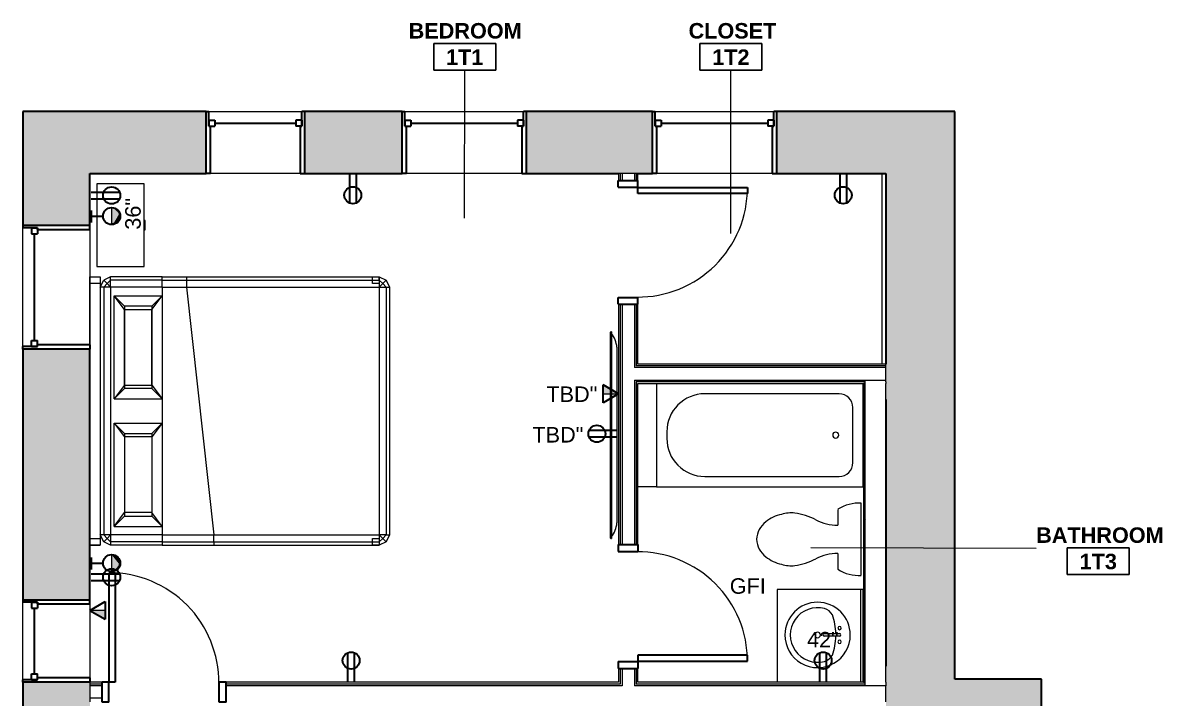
# Model space of a CAD drawing. Header units: inches. Extents: x -4688 to 1542, y -3558 to 978.
# Drawn here: x 1211.2 to 1542.1, y 699.5 to 895.7 of the extents above; entities that cross this region are included whole.
import ezdxf

# ---------------------------------------------------------------- set-up
doc = ezdxf.new("R2010")
doc.units = ezdxf.units.IN
doc.header["$MEASUREMENT"] = 0
for name, color, linetype, lineweight in [('A-ANNO-NOTE', 131, 'Continuous', 40), ('A-AREA-IDEN', 2, 'Continuous', 9), ('A-DETL', 90, 'Continuous', 9), ('A-DOOR', 31, 'Continuous', 18), ('A-DOOR-FRAM', 31, 'Continuous', 30), ('A-FLOR', 192, 'Continuous', 18), ('A-GLAZ', 151, 'Continuous', 18), ('A-WALL', 113, 'Continuous', 18), ('A-WALL-PATT', 111, 'Continuous', 18), ('G-ANNO-TEXT', 231, 'Continuous', 9), ('G-IMPT', 8, 'Continuous', 9), ('I-FURN', 30, 'Continuous', 9), ('I-WALL', 2, 'Continuous', 18), ('P-SANR-FIXT', 6, 'Continuous', 9), ('Q-CASE', 31, 'Continuous', 9), ('Q-SPCQ', 91, 'Continuous', 9)]:
    doc.layers.add(name, color=color, linetype=linetype, lineweight=lineweight)
doc.styles.add('Swis721 Lt BT', font='swissl.ttf', dxfattribs={"height": 4.5})
doc.styles.add('Swis721 Lt BT_B', font='', dxfattribs={"height": 4.5})
doc.styles.get('Swis721 Lt BT_B').set_extended_font_data('Swis721 Lt BT', bold=True)

# ---------------------------------------------------------------- blocks, each defined once
blk = doc.blocks.new('Double Hung - 36_ x 48_-4891240-1st Floor Power _ Signal')
at = {"layer": 'A-GLAZ', "color": 8, "lineweight": 30}
for p, q in [((-18, 9.75), (-17.25, 9.75)), ((-17.25, 5.5), (-17.25, 9.75)), ((-17.25, 7.25), (-17.25, 5.5)), ((-17.25, 7.25), (-15.5, 7.25)), ((-15.5, 7.25), (-15.5, 5.5)), ((15.5, 7.25), (15.5, 5.5)), ((17.25, 7.25), (15.5, 7.25)), ((17.25, 5.5), (17.25, 9.75)), ((18, 9.75), (17.25, 9.75)), ((17.25, 7.25), (17.25, 5.5)), ((-17.25, 5.5), (-15.5, 5.5)), ((-17.25, 5.5), (-16.75, 5.5)), ((-16.75, -9.75), (-16.75, 5.5)), ((-15.5, 6.375), (15.5, 6.375)), ((17.25, 5.5), (15.5, 5.5)), ((16.75, 5.5), (17.25, 5.5)), ((16.75, 5.5), (16.75, -9.75)), ((-16.75, -9.75), (-18, -9.75)), ((16.75, -9.75), (18, -9.75))]:
    blk.add_line(p, q, dxfattribs=at)
blk = doc.blocks.new('Double Hung - side window 2_ 4 1_2_-5269531-1st Floor Power _ Signal')
at = {"layer": 'A-GLAZ', "color": 8, "lineweight": 30}
for p, q in [((-14.25, 9), (-13.5, 9)), ((-13.5, 4.75), (-13.5, 9)), ((13.5, 4.75), (13.5, 9)), ((14.25, 9), (13.5, 9)), ((-13.5, 6.5), (-13.5, 4.75)), ((-13.5, 6.5), (-11.75, 6.5)), ((-13.5, 4.75), (-11.75, 4.75)), ((-13.5, 4.75), (-13, 4.75)), ((-13, -9), (-13, 4.75)), ((-11.75, 6.5), (-11.75, 4.75)), ((-11.75, 5.625), (11.75, 5.625)), ((11.75, 6.5), (11.75, 4.75)), ((13.5, 6.5), (11.75, 6.5)), ((13.5, 4.75), (11.75, 4.75)), ((13, 4.75), (13.5, 4.75)), ((13, 4.75), (13, -9)), ((13.5, 6.5), (13.5, 4.75)), ((-13, -9), (-14.25, -9)), ((13, -9), (14.25, -9))]:
    blk.add_line(p, q, dxfattribs=at)
blk = doc.blocks.new('Double Hung - side window 3_ x 5_ 6_-5269458-1st Floor Power _ Signal')
at = {"layer": 'A-GLAZ', "color": 8, "lineweight": 30}
for p, q in [((-18, 9), (-17.25, 9)), ((-17.25, 4.75), (-17.25, 9)), ((17.25, 4.75), (17.25, 9)), ((18, 9), (17.25, 9)), ((-17.25, 6.5), (-17.25, 4.75)), ((-17.25, 6.5), (-15.5, 6.5)), ((-17.25, 4.75), (-15.5, 4.75)), ((-17.25, 4.75), (-16.75, 4.75)), ((-16.75, -9), (-16.75, 4.75)), ((-15.5, 6.5), (-15.5, 4.75)), ((-15.5, 5.625), (15.5, 5.625)), ((15.5, 6.5), (15.5, 4.75)), ((17.25, 6.5), (15.5, 6.5)), ((17.25, 4.75), (15.5, 4.75)), ((16.75, 4.75), (17.25, 4.75)), ((16.75, 4.75), (16.75, -9)), ((17.25, 6.5), (17.25, 4.75)), ((-16.75, -9), (-18, -9)), ((16.75, -9), (18, -9))]:
    blk.add_line(p, q, dxfattribs=at)
blk = doc.blocks.new('Double Hung - 24_ x 48_-5133205-1st Floor Power _ Signal')
at = {"layer": 'A-GLAZ', "color": 8, "lineweight": 30}
for p, q in [((-12, 9.75), (-11.25, 9.75)), ((-11.25, 5.5), (-11.25, 9.75)), ((-11.25, 7.25), (-11.25, 5.5)), ((-11.25, 7.25), (-9.5, 7.25)), ((-9.5, 7.25), (-9.5, 5.5)), ((9.5, 7.25), (9.5, 5.5)), ((11.25, 7.25), (9.5, 7.25)), ((11.25, 5.5), (11.25, 9.75)), ((12, 9.75), (11.25, 9.75)), ((11.25, 7.25), (11.25, 5.5)), ((-11.25, 5.5), (-9.5, 5.5)), ((-11.25, 5.5), (-10.75, 5.5)), ((-10.75, -9.75), (-10.75, 5.5)), ((-9.5, 6.375), (9.5, 6.375)), ((11.25, 5.5), (9.5, 5.5)), ((10.75, 5.5), (11.25, 5.5)), ((10.75, 5.5), (10.75, -9.75)), ((-10.75, -9.75), (-12, -9.75)), ((10.75, -9.75), (12, -9.75))]:
    blk.add_line(p, q, dxfattribs=at)
blk = doc.blocks.new('Single Flush - D2 2_8_ X 8_-7767546-1st Floor Power _ Signal')
at = {"layer": 'A-DOOR', "lineweight": 30}
for p, q in [((14.15625, -2.8125), (15.90625, -2.8125)), ((14.15625, -34.625), (14.15625, -2.8125)), ((15.90625, -2.8125), (15.90625, -34.625)), ((15.90625, -34.625), (14.15625, -34.625))]:
    blk.add_line(p, q, dxfattribs=at)
at = {"layer": 'A-DOOR', "lineweight": 9}
blk.add_arc((15.90625, -2.8125), 31.8125, 179.5, 270, dxfattribs=at)
at = {"layer": 'A-DOOR-FRAM'}
for p, q in [((-18, 2.9375), (-18, -2.8125)), ((-18, 2.9375), (-16, 2.9375)), ((-16, 2.9375), (-16, -2.8125)), ((16.000004, 2.9375), (16.000004, -2.8125)), ((16.000004, 2.9375), (18.000004, 2.9375)), ((18.000004, 2.9375), (18.000004, -2.8125)), ((-18, -2.8125), (-16, -2.8125)), ((16.000004, -2.8125), (18.000004, -2.8125))]:
    blk.add_line(p, q, dxfattribs=at)
blk = doc.blocks.new('Bed_761 - 12ZBED05_dwg-V112-1st Floor Power _ Signal')
at = {"layer": 'G-IMPT'}
for p, q in [((0, 78), (0, 57)), ((0, 78), (3, 78)), ((0, 57), (0, 78)), ((0, 78), (3, 78)), ((0, 78), (3, 78)), ((0, 78), (3, 78)), ((3, 78), (3, 0)), ((3, 78), (3, 76)), ((3, 78), (3, 76)), ((3, 78), (3, 75)), ((3, 78), (3, 0)), ((3, 75), (4, 77)), ((3, 75), (4, 77)), ((6, 78), (4, 77)), ((6, 78), (4, 77)), ((5, 76), (4, 77)), ((6, 77), (5, 76)), ((21, 78), (6, 78)), ((21, 78), (6, 78)), ((6, 77), (6, 78)), ((6, 75), (6, 77)), ((21, 77), (6, 77)), ((21, 78), (28, 78)), ((21, 78), (28, 78)), ((21, 77), (21, 78)), ((21, 75), (21, 77)), ((21, 77), (28, 77)), ((28, 78), (84, 78)), ((28, 78), (84, 78)), ((28, 78), (28, 77)), ((28, 77), (28, 75)), ((28, 77), (84, 77)), ((82, 76), (82, 78)), ((82, 76), (82, 78)), ((82, 78), (84, 78)), ((82, 78), (84, 78)), ((84, 78), (86, 77)), ((84, 78), (86, 77)), ((84, 77), (84, 78)), ((84, 78), (84, 76)), ((84, 78), (84, 76)), ((84, 77), (84, 75)), ((84, 77), (85, 76)), ((85, 76), (86, 77)), ((86, 77), (87, 75)), ((86, 77), (87, 75)), ((3, 76), (0, 76)), ((3, 76), (0, 76)), ((3, 75), (3, 3)), ((3, 75), (3, 3)), ((4, 75), (3, 75)), ((3, 75), (3, 3)), ((4, 75), (5, 76)), ((6, 75), (4, 75)), ((4, 75), (4, 3)), ((6, 75), (5, 76)), ((21, 75), (6, 75)), ((6, 75), (6, 3)), ((21, 75), (21, 72.5)), ((21, 75), (28, 75)), ((28, 75), (36, 3)), ((28, 75), (84, 75)), ((84, 76), (82, 76)), ((84, 76), (82, 76)), ((84, 75), (85, 76)), ((84, 75), (86, 75)), ((84, 75), (84, 3)), ((85, 76), (86, 75)), ((86, 75), (87, 75)), ((86, 75), (86, 3)), ((87, 75), (87, 3)), ((87, 75), (87, 3)), ((7, 42.5), (7, 72.5)), ((7, 72.5), (21, 72.5)), ((7, 72.5), (10, 69.5)), ((10, 68.5), (7, 72.5)), ((18, 69.5), (10, 69.5)), ((10, 69.5), (10, 68.5)), ((21, 72.5), (18, 69.5)), ((18, 68.5), (21, 72.5)), ((18, 69.5), (18, 68.5)), ((21, 72.5), (21, 42.5)), ((21, 72.5), (21, 42.5)), ((10, 68.5), (10, 46.5)), ((10, 46.5), (10, 68.5)), ((10, 68.5), (18, 68.5)), ((18, 68.5), (18, 46.5)), ((18, 46.5), (18, 68.5)), ((10, 46.5), (7, 42.5)), ((10, 46.5), (10, 45.5)), ((10, 46.5), (18, 46.5)), ((18, 46.5), (18, 45.5)), ((18, 46.5), (21, 42.5)), ((7, 42.5), (10, 45.5)), ((18, 45.5), (10, 45.5)), ((21, 42.5), (18, 45.5)), ((7, 42.5), (21, 42.5)), ((21, 42.5), (21, 35.5)), ((7, 5.5), (7, 35.5)), ((7, 35.5), (21, 35.5)), ((10, 32.5), (7, 35.5)), ((7, 35.5), (10, 31.5)), ((18, 32.5), (21, 35.5)), ((21, 35.5), (18, 31.5)), ((21, 35.5), (21, 5.5)), ((21, 35.5), (21, 5.5)), ((10, 32.5), (10, 31.5)), ((10, 32.5), (18, 32.5)), ((10, 31.5), (10, 9.5)), ((18, 31.5), (10, 31.5)), ((10, 31.5), (10, 9.5)), ((18, 32.5), (18, 31.5)), ((18, 31.5), (18, 9.5)), ((18, 31.5), (18, 9.5)), ((7, 5.5), (10, 9.5)), ((10, 8.5), (7, 5.5)), ((10, 9.5), (10, 8.5)), ((18, 9.5), (10, 9.5)), ((10, 8.5), (18, 8.5)), ((18, 9.5), (18, 8.5)), ((21, 5.5), (18, 9.5)), ((21, 5.5), (18, 8.5)), ((7, 5.5), (21, 5.5)), ((21, 5.5), (21, 3)), ((0, 2), (3, 2)), ((0, 2), (3, 2)), ((0, 0), (3, 0)), ((3, 0), (0, 0)), ((4, 1), (3, 3)), ((4, 1), (3, 3)), ((4, 3), (3, 3)), ((3, 3), (3, 0)), ((3, 2), (3, 0)), ((3, 2), (3, 0)), ((6, 3), (4, 3)), ((5, 2), (4, 3)), ((5, 2), (4, 1)), ((6, 0), (4, 1)), ((6, 0), (4, 1)), ((6, 3), (5, 2)), ((6, 1), (5, 2)), ((21, 3), (6, 3)), ((6, 3), (6, 1)), ((21, 1), (6, 1)), ((6, 1), (6, 0)), ((21, 0), (6, 0)), ((21, 3), (21, 1)), ((21, 3), (36, 3)), ((21, 1), (21, 0)), ((21, 1), (36, 1)), ((21, 0), (36, 0)), ((36, 1), (36, 3)), ((36, 3), (84, 3)), ((36, 1), (36, 0)), ((36, 1), (84, 1)), ((36, 0), (84, 0)), ((82, 0), (82, 2)), ((82, 0), (82, 2)), ((82, 2), (84, 2)), ((82, 2), (84, 2)), ((86, 3), (84, 3)), ((84, 3), (85, 2)), ((84, 3), (84, 1)), ((85, 2), (84, 1)), ((84, 2), (84, 0)), ((84, 2), (84, 0)), ((86, 1), (84, 0)), ((86, 1), (84, 0)), ((84, 1), (84, 0)), ((86, 3), (85, 2)), ((85, 2), (86, 1)), ((87, 3), (86, 1)), ((87, 3), (86, 1)), ((86, 3), (87, 3)), ((3, 0), (0, 0)), ((3, 0), (0, 0)), ((21, 0), (6, 0)), ((21, 0), (36, 0)), ((36, 0), (84, 0)), ((84, 0), (82, 0)), ((84, 0), (82, 0))]:
    blk.add_line(p, q, dxfattribs=at)
blk = doc.blocks.new('Bed_761 - Bed_761-V113-1st Floor Power _ Signal')
blk.add_blockref('Bed_761 - 12ZBED05_dwg-V112-1st Floor Power _ Signal', (0, 0))
blk = doc.blocks.new('Vanity Counter Top w Round Sink Hole - 24_ Depth-V114-1st Floor Power _ Signal')
at = {"layer": 'Q-CASE'}
for p, q in [((-25.26, 0), (-52.26, 0)), ((-52.26, 0), (-52.26, -25)), ((-52.26, -0.75), (-25.26, -0.75)), ((-52.26, -25), (-25.26, -25))]:
    blk.add_line(p, q, dxfattribs=at)
blk = doc.blocks.new('ADA SINK - 19_ x 19_-7618995-1st Floor Power _ Signal')
at = {"layer": 'P-SANR-FIXT'}
for p, q in [((3.43, -9.73), (3.43, -5.36)), ((4.18, -9.73), (4.18, -5.36))]:
    blk.add_line(p, q, dxfattribs=at)
for centre, radius, start, end in [((3.81, -3.35), 9.5, 90, 270), ((3.81, -3.35), 7.93, 345.3071, 194.6929), ((3.81, -3.35), 9.5, 270, 90), ((3.81, -3.35), 0.812, 0, 180), ((0.05, -4.11), 4.12, 197.8096, 239.2073), ((3.81, -3.35), 0.812, 180, 0), ((3.81, -5.36), 0.375, 0, 180), ((7.56, -4.11), 4.12, 300.7927, 342.1904), ((3.81, 9.17), 17.81, 250.7914, 268.7933), ((1.81, -9.73), 0.5, 0, 180), ((1.81, -9.73), 0.5, 180, 0), ((3.81, -9.73), 0.375, 180, 0), ((3.81, 9.17), 17.81, 271.2067, 289.2086), ((5.81, -9.73), 0.5, 0, 180), ((5.81, -9.73), 0.5, 180, 0)]:
    blk.add_arc(centre, radius, start, end, dxfattribs=at)
blk = doc.blocks.new('P-Toilet-Floor-3D - Floor Mount-7330913-1st Floor Power _ Signal')
at = {"layer": 'P-SANR-FIXT'}
for p, q in [((10.46, -1.47), (-10.46, -1.47)), ((-8.7, -8.31), (-4.13, -8.31)), ((4.13, -8.31), (8.7, -8.31))]:
    blk.add_line(p, q, dxfattribs=at)
for centre, radius, start, end in [((0.69, -2.25), 11.19, 176.0012, 212.8527), ((-0.69, -2.25), 11.19, 327.1473, 3.9988), ((-17.85, -8.46), 13.72, 332.9997, 0.6089), ((17.85, -8.46), 13.72, 179.3911, 207.0003), ((9.41, -22.94), 17.16, 151.2397, 172.7867), ((-9.41, -22.94), 17.16, 7.2133, 28.7603), ((0.88, -21.86), 8.56, 172.7867, 198.8936), ((-0.88, -21.86), 8.56, 341.1064, 7.2133), ((2.68, -22.72), 10.08, 190.9157, 219.9319), ((-2.68, -22.72), 10.08, 320.0681, 349.0843), ((0.18, -25.42), 6.45, 215.8378, 268.4031), ((-0.18, -25.42), 6.45, 271.5969, 324.1622)]:
    blk.add_arc(centre, radius, start, end, dxfattribs=at)
blk = doc.blocks.new('P8 - Tub-Rectangular-3D-V115-1st Floor Power _ Signal')
at = {"layer": 'P-SANR-FIXT'}
for p, q in [((16.28, 32.81), (-43.72, 32.81)), ((-43.72, 32.81), (-43.72, 2.81)), ((2.28, 29.81), (-36.72, 29.81)), ((16.28, 2.81), (16.28, 32.81)), ((-40.72, 25.81), (-40.72, 9.81)), ((13.28, 16.81), (13.28, 18.81)), ((-36.72, 5.81), (2.28, 5.81))]:
    blk.add_line(p, q, dxfattribs=at)
for centre, radius, start, end in [((-36.72, 25.81), 4, 90, 180), ((2.28, 18.81), 11, 360, 90), ((-35.77, 17.81), 0.875, 90, 270), ((-35.77, 17.81), 0.875, 270, 90), ((2.28, 16.81), 11, 270, 0), ((-36.72, 9.81), 4, 180, 270)]:
    blk.add_arc(centre, radius, start, end, dxfattribs=at)
blk = doc.blocks.new('Single Flush - D2 2_8_ X 8_-7836343-1st Floor Power _ Signal')
at = {"layer": 'A-DOOR', "lineweight": 30}
for p, q in [((14.15625, 34.625), (14.15625, 2.8125)), ((15.90625, 34.625), (14.15625, 34.625)), ((15.90625, 2.8125), (15.90625, 34.625)), ((14.15625, 2.8125), (15.90625, 2.8125))]:
    blk.add_line(p, q, dxfattribs=at)
at = {"layer": 'A-DOOR', "lineweight": 9}
blk.add_arc((15.90625, 2.8125), 31.8125, 90, 180.5, dxfattribs=at)
at = {"layer": 'A-DOOR-FRAM'}
for p, q in [((-18, -2.9375), (-18, 2.8125)), ((-18, 2.8125), (-16, 2.8125)), ((-16, -2.9375), (-16, 2.8125)), ((16.000004, -2.9375), (16.000004, 2.8125)), ((16.000004, 2.8125), (18.000004, 2.8125)), ((18.000004, -2.9375), (18.000004, 2.8125)), ((-18, -2.9375), (-16, -2.9375)), ((16.000004, -2.9375), (18.000004, -2.9375))]:
    blk.add_line(p, q, dxfattribs=at)
blk = doc.blocks.new('A-Flat_Screen_TV - OLED 65B6P 65_-4747238-1st Floor Power _ Signal')
at = {"layer": 'Q-SPCQ'}
for p, q in [((-30, 0.19), (30, 0.19)), ((-30, 0.19), (-30, 0)), ((30, 0), (-30, 0)), ((-29.94, 0), (-29.94, -0.06)), ((-25.5, 1.81), (25.5, 1.81)), ((29.94, -0.06), (29.94, 0)), ((30, 0), (30, 0.19)), ((29.94, -0.06), (-29.94, -0.06))]:
    blk.add_line(p, q, dxfattribs=at)
for centre, start, end in [((-24.9, -5.58), 94.6372, 128.9656), ((24.9, -5.58), 51.0344, 85.3628)]:
    blk.add_arc(centre, 7.41, start, end, dxfattribs=at)
blk = doc.blocks.new('Bed_Side_Table_5122 - T-4-6544423-1st Floor Power _ Signal')
at = {"layer": 'I-FURN'}
for p, q in [((12, 3.99), (-12, 3.99)), ((-12, 3.99), (-12, -9.79)), ((12, -9.79), (12, 3.99)), ((-12, -9.79), (-1.38, -9.79)), ((-1.38, -9.79), (-1.38, -10)), ((-1.38, -9.79), (1.38, -9.79)), ((1.38, -10), (1.38, -9.79)), ((1.38, -9.79), (12, -9.79)), ((-1.38, -10), (1.38, -10))]:
    blk.add_line(p, q, dxfattribs=at)
blk = doc.blocks.new('Room Tag - Room Name and Number-3379422-1st Floor Power _ Signal')
at = {"layer": 'A-AREA-IDEN'}
for p, q in [((-0.1881, -0.1636), (-0.1881, -0.0018)), ((-0.1881, -0.0018), (0.1869, -0.0018)), ((0.1869, -0.0018), (-0.1881, -0.0018)), ((-0.1881, -0.0018), (-0.1881, -0.1636)), ((0.1869, -0.0018), (0.1869, -0.1636)), ((0.1869, -0.1636), (0.1869, -0.0018)), ((0.1869, -0.1636), (-0.1881, -0.1636)), ((-0.1881, -0.1636), (0.1869, -0.1636))]:
    blk.add_line(p, q, dxfattribs=at)

msp = doc.modelspace()

# ---------------------------------------------------------------- hatches: boundary and pattern name
at = {"layer": 'A-ANNO-NOTE', "lineweight": 9}
for points in [[(1237.6, 837.44), (1237.12, 841.9), (1237.04, 841.89), (1237.44, 838.71)], [(1237.04, 837.4), (1237.6, 837.44), (1237.04, 841.89)], [(1237.6, 837.44), (1237.6, 841.85), (1237.12, 841.9), (1237.44, 838.93)], [(1239.29, 840.31), (1238.47, 841.46), (1237.6, 841.85)], [(1238.47, 841.46), (1238.05, 841.7), (1237.6, 841.85)], [(1237.6, 837.44), (1239.29, 840.31), (1237.6, 841.85)], [(1239.01, 840.89), (1238.65, 841.31), (1238.47, 841.46)], [(1239.1, 840.75), (1239.01, 840.89), (1238.47, 841.46)], [(1239.29, 840.31), (1239.1, 840.75), (1238.47, 841.46)], [(1239.01, 840.89), (1238.82, 841.14), (1238.65, 841.31)], [(1239.29, 840.31), (1239.26, 840.39), (1239.1, 840.75)], [(1237.12, 837.4), (1237.44, 837.42), (1237.44, 837.43)], [(1237.6, 837.44), (1238.05, 837.59), (1239.29, 840.31)], [(1237.6, 837.44), (1237.68, 837.46), (1238.05, 837.59)], [(1238.05, 837.59), (1239.29, 838.98), (1239.29, 840.31)], [(1238.05, 837.59), (1239.1, 838.54), (1239.29, 838.98)], [(1238.05, 837.59), (1239.01, 838.4), (1239.1, 838.54)], [(1238.05, 837.59), (1238.65, 837.98), (1239.01, 838.4)], [(1238.05, 837.59), (1238.2, 837.66), (1238.59, 837.93)], [(1238.2, 837.66), (1238.4, 837.78), (1238.59, 837.93)], [(1239.38, 839.77), (1239.37, 839.92), (1239.29, 840.31)], [(1239.38, 839.53), (1239.38, 839.77), (1239.29, 840.31)], [(1239.29, 838.98), (1239.38, 839.53), (1239.29, 840.31)], [(1384.25, 787.94), (1379.78, 790.52), (1379.78, 787.94)], [(1237.04, 736.6), (1237.12, 741.1), (1237.04, 741.1)], [(1237.12, 736.6), (1237.12, 741.1), (1237.04, 736.6)], [(1238.13, 740.87), (1237.75, 741.01), (1237.12, 741.1)], [(1237.75, 741.01), (1237.52, 741.06), (1237.12, 741.1)], [(1239.06, 740.02), (1238.13, 740.87), (1237.12, 741.1)], [(1239.33, 738.33), (1239.06, 740.02), (1237.12, 741.1)], [(1237.12, 736.6), (1237.91, 736.73), (1237.12, 741.1)], [(1237.91, 736.73), (1239.33, 738.33), (1237.12, 741.1)], [(1237.91, 736.73), (1239.06, 737.67), (1239.33, 738.33)], [(1238.65, 740.51), (1238.59, 740.56), (1238.13, 740.87)], [(1239.06, 740.02), (1238.65, 740.51), (1238.13, 740.87)], [(1239.06, 740.02), (1239.01, 740.09), (1238.65, 740.51)], [(1239.31, 739.44), (1239.26, 739.59), (1239.06, 740.02)], [(1239.26, 739.59), (1239.2, 739.74), (1239.06, 740.02)], [(1239.37, 739.13), (1239.31, 739.44), (1239.06, 740.02)], [(1239.33, 738.33), (1239.37, 739.13), (1239.06, 740.02)], [(1239.06, 737.67), (1239.29, 738.18), (1239.33, 738.33)], [(1239.06, 737.67), (1239.2, 737.96), (1239.29, 738.18)], [(1239.33, 738.33), (1239.38, 738.97), (1239.37, 739.13)], [(1239.33, 738.33), (1239.38, 738.73), (1239.38, 738.97)], [(1237.12, 736.6), (1237.52, 736.63), (1237.91, 736.73)], [(1237.52, 736.63), (1237.6, 736.65), (1237.91, 736.73)], [(1237.91, 736.73), (1238.65, 737.18), (1239.06, 737.67)], [(1237.91, 736.73), (1238.13, 736.83), (1238.59, 737.13)], [(1238.13, 736.83), (1238.33, 736.94), (1238.59, 737.13)], [(1238.65, 737.18), (1238.77, 737.29), (1239.01, 737.61)], [(1235.2, 722.46), (1235.2, 725.04), (1230.74, 725.04)]]:
    msp.add_hatch(color=256, dxfattribs=at).paths.add_polyline_path(points, flags=0)
at = {"layer": 'A-WALL-PATT', "lineweight": 9}
h = msp.add_hatch(color=7, dxfattribs=at)
h.paths.add_polyline_path([(1321.4, 851.94), (1321.4, 869.94), (1293, 869.94), (1293, 851.94), (1317.75, 851.94)], flags=0)
h.paths.add_polyline_path([(1264.21, 851.94), (1264.5, 851.94), (1264.5, 869.94), (1211.24, 869.94), (1211.24, 851.94), (1230.74, 851.94)], flags=0)
h = msp.add_hatch(color=7, dxfattribs=at)
h.paths.add_polyline_path([(1461.87, 851.94), (1461.87, 869.94), (1430.12, 869.94), (1430.12, 851.94)], flags=0)
h.paths.add_polyline_path([(1384.25, 851.94), (1394.12, 851.94), (1394.12, 869.94), (1357.4, 869.94), (1357.4, 851.94)], flags=0)
for points in [[(1478.37, 737.41), (1481.87, 737.41), (1481.87, 869.94), (1461.87, 869.94), (1461.87, 737.41)], [(1481.87, 602.25), (1481.87, 737.41), (1461.87, 737.41), (1461.87, 602.25), (1478.37, 602.25)], [(1498.03, 694.04), (1498.03, 705.04), (1481.87, 705.04), (1481.87, 694.04)], [(1507.03, 683.97), (1507.03, 705.04), (1498.03, 705.04), (1498.03, 683.97)]]:
    msp.add_hatch(color=7, dxfattribs=at).paths.add_polyline_path(points, flags=0)
h = msp.add_hatch(color=7, dxfattribs=at)
h.paths.add_polyline_path([(1229.25, 300.1), (1229.25, 325.41), (1230.74, 325.41), (1230.72, 424.6), (1227.74, 424.6), (1227.74, 450.17), (1229.74, 451.11), (1229.74, 426.6), (1230.74, 426.6), (1230.74, 523.73), (1211.24, 523.73), (1211.24, 389.74), (1211.6, 389.91), (1211.6, 386.6), (1211.24, 386.6), (1211.24, 300.1)], flags=0)
h.paths.add_polyline_path([(1230.74, 563.73), (1230.74, 704.14), (1211.24, 704.14), (1211.24, 563.73)], flags=0)
h.paths.add_polyline_path([(1230.74, 728.14), (1230.74, 800.94), (1211.24, 800.94), (1211.24, 728.14)], flags=0)
h.paths.add_polyline_path([(1230.74, 836.94), (1230.74, 851.94), (1211.24, 851.94), (1211.24, 836.94)], flags=0)
h = msp.add_hatch(dxfattribs=at)
h.set_pattern_fill('FP_1', color=256, style=0, pattern_type=2)
h.set_pattern_definition([(0, (0, 0), (15.36, 3.84), [0.634, -10.886, 0.634, -10.886, -61.44]), (0, (0, 0), (15.36, 3.84), [-23.04, 0.634, -22.406, 0.634, -10.886, -26.88]), (0, (0, 0), (15.36, 3.84), [-57.6, 0.634, -7.046, 0.634, -18.566]), (120, (5.76, 1.92), (-11.0055376, 11.38215), [0.634, -10.886, 0.634, -10.886, -61.44]), (120, (5.76, 1.92), (-11.0055376, 11.38215), [-23.04, 0.634, -22.406, 0.634, -10.886, -26.88]), (120, (5.76, 1.92), (-11.0055376, 11.38215), [-57.6, 0.634, -7.046, 0.634, -18.566]), (240, (7.68, 9.6), (-4.3544624, -15.22215), [0.634, -10.886, 0.634, -10.886, -61.44]), (240, (7.68, 9.6), (-4.3544624, -15.22215), [-23.04, 0.634, -22.406, 0.634, -10.886, -26.88]), (240, (7.68, 9.6), (-4.3544624, -15.22215), [-57.6, 0.634, -7.046, 0.634, -18.566])])
h.paths.add_polyline_path([(1455.87, 704.14), (1455.87, 790.94), (1455.37, 790.94), (1455.37, 704.14)], flags=0)

# ---------------------------------------------------------------- linework, layer by layer
at = {"layer": 'A-ANNO-NOTE', "lineweight": 30}
for p, q in [((1306.1, 851.61), (1306.1, 843.35)), ((1308.02, 851.61), (1308.02, 843.35)), ((1448.53, 851.61), (1448.53, 843.35)), ((1450.45, 851.61), (1450.45, 843.35)), ((1231.06, 846.52), (1239.33, 846.52)), ((1231.06, 844.6), (1239.33, 844.6)), ((1231.06, 841.2), (1231.06, 837.69)), ((1231.06, 839.56), (1234.57, 839.56)), ((1384.25, 787.94), (1379.78, 790.52)), ((1379.78, 785.36), (1379.78, 790.52)), ((1384.25, 787.94), (1379.78, 785.36)), ((1383.92, 777.27), (1375.66, 777.27)), ((1383.92, 775.36), (1375.66, 775.36)), ((1231.06, 740.4), (1231.06, 736.89)), ((1231.06, 738.76), (1234.57, 738.76)), ((1231.06, 735.62), (1239.33, 735.62)), ((1231.06, 733.71), (1239.33, 733.71)), ((1230.74, 725.04), (1235.2, 727.62)), ((1230.74, 725.04), (1235.2, 722.46)), ((1235.2, 727.62), (1235.2, 722.46)), ((1305.61, 704.47), (1305.61, 712.73)), ((1307.52, 704.47), (1307.52, 712.73)), ((1442.68, 704.47), (1442.68, 712.73)), ((1444.6, 704.47), (1444.6, 712.73))]:
    msp.add_line(p, q, dxfattribs=at)
at = {"layer": 'A-ANNO-NOTE', "lineweight": 9}
for p, q in [((1237.04, 841.89), (1237.04, 837.4)), ((1384.25, 787.94), (1379.78, 790.52)), ((1379.78, 790.52), (1379.78, 787.94)), ((1379.78, 787.94), (1384.25, 787.94)), ((1237.04, 741.1), (1237.04, 736.6)), ((1230.74, 725.04), (1235.2, 722.46)), ((1235.2, 725.04), (1230.74, 725.04)), ((1235.2, 722.46), (1235.2, 725.04))]:
    msp.add_line(p, q, dxfattribs=at)
at = {"layer": 'A-ANNO-NOTE', "lineweight": 30}
for centre, radius in [((1237.04, 845.56), 2.48), ((1307.06, 845.63), 2.47), ((1449.49, 845.63), 2.47), ((1237.04, 839.56), 2.48), ((1377.94, 776.32), 2.47), ((1237.04, 738.76), 2.48), ((1237.04, 734.66), 2.48), ((1306.57, 710.45), 2.47), ((1443.64, 710.45), 2.47)]:
    msp.add_circle(centre, radius, dxfattribs=at)
at = {"layer": 'A-ANNO-NOTE', "lineweight": 9}
for centre in [(1237.14, 839.65), (1237.14, 738.85)]:
    msp.add_arc(centre, 2.25, 267.6427, 92.3573, dxfattribs=at)
at = {"layer": 'A-AREA-IDEN'}
for p, q in [((1339.54, 838.92), (1339.6, 881.93)), ((1416.82, 834.52), (1416.88, 881.93)), ((1440.07, 743.28), (1505.51, 743.1))]:
    msp.add_line(p, q, dxfattribs=at)
at = {"layer": 'A-DETL'}
msp.add_line((1395.26, 760.94), (1389.87, 760.94), dxfattribs=at)
at = {"layer": 'A-FLOR'}
msp.add_line((1460.83, 796.56), (1460.83, 851.94), dxfattribs=at)
at = {"layer": 'A-WALL', "color": 8, "lineweight": 30}
for p, q in [((1264.5, 869.94), (1211.24, 869.94)), ((1211.24, 869.94), (1211.24, 836.94)), ((1264.5, 851.94), (1264.5, 869.94)), ((1321.4, 869.94), (1293, 869.94)), ((1293, 869.94), (1293, 851.94)), ((1321.4, 851.94), (1321.4, 869.94)), ((1394.12, 869.94), (1357.4, 869.94)), ((1357.4, 869.94), (1357.4, 851.94)), ((1394.12, 851.94), (1394.12, 869.94)), ((1481.87, 869.94), (1430.12, 869.94)), ((1430.12, 869.94), (1430.12, 851.94)), ((1481.87, 705.04), (1481.87, 869.94)), ((1230.74, 836.94), (1230.74, 851.94)), ((1230.74, 851.94), (1264.5, 851.94)), ((1293, 851.94), (1321.4, 851.94)), ((1357.4, 851.94), (1384.25, 851.94)), ((1389.87, 851.94), (1394.12, 851.94)), ((1430.12, 851.94), (1461.87, 851.94)), ((1461.87, 851.94), (1461.87, 796.56)), ((1211.24, 836.94), (1230.74, 836.94)), ((1211.24, 800.94), (1211.24, 728.14)), ((1230.74, 800.94), (1211.24, 800.94)), ((1230.74, 728.14), (1230.74, 800.94)), ((1461.87, 786.28), (1461.87, 708.8)), ((1211.24, 728.14), (1230.74, 728.14)), ((1507.03, 705.04), (1481.87, 705.04)), ((1507.03, 671.97), (1507.03, 705.04)), ((1211.24, 704.14), (1211.24, 589.01)), ((1230.74, 704.14), (1211.24, 704.14))]:
    msp.add_line(p, q, dxfattribs=at)
at = {"layer": 'A-WALL', "lineweight": 9}
for p, q in [((1264.5, 869.94), (1293, 869.94)), ((1321.4, 869.94), (1357.4, 869.94)), ((1394.12, 869.94), (1430.12, 869.94)), ((1293, 851.94), (1264.5, 851.94)), ((1357.4, 851.94), (1321.4, 851.94)), ((1430.12, 851.94), (1394.12, 851.94)), ((1211.24, 800.94), (1211.24, 836.94)), ((1230.74, 836.94), (1230.74, 800.94)), ((1211.24, 704.14), (1211.24, 728.14)), ((1230.74, 728.14), (1230.74, 704.14))]:
    msp.add_line(p, q, dxfattribs=at)
at = {"layer": 'A-WALL'}
for p, q in [((1389.87, 851.94), (1384.25, 851.94)), ((1384.75, 851.94), (1384.75, 849.94)), ((1385.25, 851.94), (1385.25, 849.94)), ((1388.87, 851.94), (1388.87, 849.94)), ((1389.37, 851.94), (1389.37, 849.94)), ((1384.75, 813.94), (1384.75, 744.14)), ((1385.25, 813.94), (1385.25, 744.14)), ((1388.87, 813.94), (1388.87, 795.56)), ((1389.37, 813.94), (1389.37, 796.06)), ((1461.87, 795.56), (1388.87, 795.56)), ((1461.87, 796.06), (1389.37, 796.06)), ((1461.87, 791.44), (1461.87, 796.56)), ((1388.87, 791.94), (1388.87, 744.14)), ((1388.87, 791.94), (1461.87, 791.94)), ((1389.37, 791.44), (1389.37, 744.14)), ((1455.87, 791.44), (1389.37, 791.44)), ((1455.87, 790.94), (1455.37, 790.94)), ((1455.87, 703.14), (1455.87, 791.94)), ((1461.87, 786.28), (1461.87, 790.94)), ((1384.75, 708.14), (1384.75, 703.64)), ((1385.25, 708.14), (1385.25, 703.14)), ((1388.87, 708.14), (1388.87, 703.14)), ((1389.37, 708.14), (1389.37, 703.64)), ((1461.87, 704.14), (1461.87, 708.8)), ((1230.74, 704.14), (1230.74, 698.51)), ((1234.25, 703.64), (1230.74, 703.64)), ((1234.25, 703.14), (1230.74, 703.14)), ((1384.75, 703.64), (1270.25, 703.64)), ((1385.25, 703.14), (1270.25, 703.14)), ((1461.87, 703.14), (1388.87, 703.14)), ((1455.87, 703.64), (1389.37, 703.64)), ((1455.37, 704.14), (1455.87, 704.14)), ((1461.87, 698.51), (1461.87, 703.14)), ((1234.25, 699.51), (1230.74, 699.51))]:
    msp.add_line(p, q, dxfattribs=at)
at = {"layer": 'A-WALL', "color": 55}
for p, q in [((1461.87, 791.44), (1461.87, 790.94)), ((1461.87, 704.14), (1461.87, 703.14))]:
    msp.add_line(p, q, dxfattribs=at)
at = {"layer": 'I-WALL'}
for p, q in [((1384.25, 851.94), (1384.25, 849.94)), ((1389.87, 849.94), (1389.87, 851.94)), ((1384.25, 849.94), (1389.87, 849.94)), ((1389.87, 813.94), (1384.25, 813.94)), ((1384.25, 813.94), (1384.25, 744.14)), ((1389.87, 796.56), (1389.87, 813.94)), ((1461.87, 796.56), (1389.87, 796.56)), ((1389.87, 744.14), (1389.87, 790.94)), ((1389.87, 790.94), (1455.37, 790.94)), ((1455.37, 790.94), (1455.37, 704.14)), ((1384.25, 744.14), (1389.87, 744.14)), ((1389.87, 708.14), (1384.25, 708.14)), ((1384.25, 708.14), (1384.25, 704.14)), ((1389.87, 704.14), (1389.87, 708.14)), ((1234.25, 704.14), (1230.74, 704.14)), ((1234.25, 698.51), (1234.25, 704.14)), ((1384.25, 704.14), (1270.25, 704.14)), ((1270.25, 704.14), (1270.25, 698.51)), ((1455.37, 704.14), (1389.87, 704.14))]:
    msp.add_line(p, q, dxfattribs=at)

# ---------------------------------------------------------------- block references
at = {"layer": 'A-AREA-IDEN', "xscale": 47.99999999999997, "yscale": 47.99999999999997, "zscale": 47.99999999999997}
for p in [(1339.59, 889.79), (1416.87, 889.79), (1523.57, 743.28)]:
    msp.add_blockref('Room Tag - Room Name and Number-3379422-1st Floor Power _ Signal', p, dxfattribs=at)
at = {"layer": 'A-DOOR'}
for name, p, rotation in [('Single Flush - D2 2_8_ X 8_-7767546-1st Floor Power _ Signal', (1387.06, 831.94), 89.99999999999993), ('Single Flush - D2 2_8_ X 8_-7836343-1st Floor Power _ Signal', (1387.06, 726.14), 269.9999999999999), ('Single Flush - D2 2_8_ X 8_-7767546-1st Floor Power _ Signal', (1252.25, 701.33), 180)]:
    msp.add_blockref(name, p, dxfattribs=dict(at, rotation=rotation))
at = {"layer": 'A-GLAZ'}
for name, p in [('Double Hung - side window 2_ 4 1_2_-5269531-1st Floor Power _ Signal', (1278.75, 860.94)), ('Double Hung - side window 3_ x 5_ 6_-5269458-1st Floor Power _ Signal', (1339.4, 860.94)), ('Double Hung - side window 3_ x 5_ 6_-5269458-1st Floor Power _ Signal', (1412.12, 860.94))]:
    msp.add_blockref(name, p, dxfattribs=at)
at = {"layer": 'A-GLAZ', "rotation": 89.99999999999991}
for name, p in [('Double Hung - 36_ x 48_-4891240-1st Floor Power _ Signal', (1220.99, 818.94)), ('Double Hung - 24_ x 48_-5133205-1st Floor Power _ Signal', (1220.99, 716.14))]:
    msp.add_blockref(name, p, dxfattribs=at)
at = {"layer": 'I-FURN', "rotation": 89.9999999999999}
msp.add_blockref('Bed_Side_Table_5122 - T-4-6544423-1st Floor Power _ Signal', (1236.74, 836.94), dxfattribs=at)
at = {"layer": 'I-FURN'}
msp.add_blockref('Bed_761 - Bed_761-V113-1st Floor Power _ Signal', (1230.74, 743.94), dxfattribs=at)
at = {"layer": 'P-SANR-FIXT'}
for name, p, rotation in [('P8 - Tub-Rectangular-3D-V115-1st Floor Power _ Signal', (1411.54, 793.75), 180), ('P-Toilet-Floor-3D - Floor Mount-7330913-1st Floor Power _ Signal', (1456.2, 745.67), 270.0000000000003), ('ADA SINK - 19_ x 19_-7618995-1st Floor Power _ Signal', (1438.68, 714.08), 90.00000000000061)]:
    msp.add_blockref(name, p, dxfattribs=dict(at, rotation=rotation))
at = {"layer": 'Q-CASE', "rotation": 270.0000000000002}
msp.add_blockref('Vanity Counter Top w Round Sink Hole - 24_ Depth-V114-1st Floor Power _ Signal', (1455.26, 678.88), dxfattribs=at)
at = {"layer": 'Q-SPCQ', "rotation": 269.9999999999999}
msp.add_blockref('A-Flat_Screen_TV - OLED 65B6P 65_-4747238-1st Floor Power _ Signal', (1381.95, 775.94), dxfattribs=at)

# ---------------------------------------------------------------- texts
at = {"layer": 'A-ANNO-NOTE', "lineweight": 9, "insert": (1240.98, 835.61), "char_height": 4.5, "width": 10.302, "attachment_point": 1, "rotation": 90, "style": 'Swis721 Lt BT'}
msp.add_mtext('36"', dxfattribs=at)
at = {"layer": 'A-ANNO-NOTE', "lineweight": 9, "char_height": 4.5, "attachment_point": 1, "style": 'Swis721 Lt BT'}
for s, insert, width in [('TBD"', (1363.28, 790.08), 16.665), ('TBD"', (1359.22, 778.29), 16.665), ('42"', (1438.96, 718.77), 10.302)]:
    msp.add_mtext(s, dxfattribs=dict(at, insert=insert, width=width))
at = {"layer": 'A-AREA-IDEN', "char_height": 4.5, "attachment_point": 1, "style": 'Swis721 Lt BT_B'}
for s, insert, width in [('BEDROOM', (1323.28, 895.64), 39.39), ('CLOSET', (1404.57, 895.64), 29.694), ('1T1', (1334.15, 887.98), 12.726), ('1T2', (1411.43, 887.98), 12.726), ('BATHROOM', (1505.51, 749.14), 43.632), ('1T3', (1518.12, 741.48), 12.726)]:
    msp.add_mtext(s, dxfattribs=dict(at, insert=insert, width=width))
at = {"layer": 'G-ANNO-TEXT', "color": 7, "insert": (1416.53, 734.36), "char_height": 4.5, "width": 11.9685, "attachment_point": 1, "style": 'Swis721 Lt BT'}
msp.add_mtext('GFI', dxfattribs=at)

doc.saveas('drawing.dxf')
